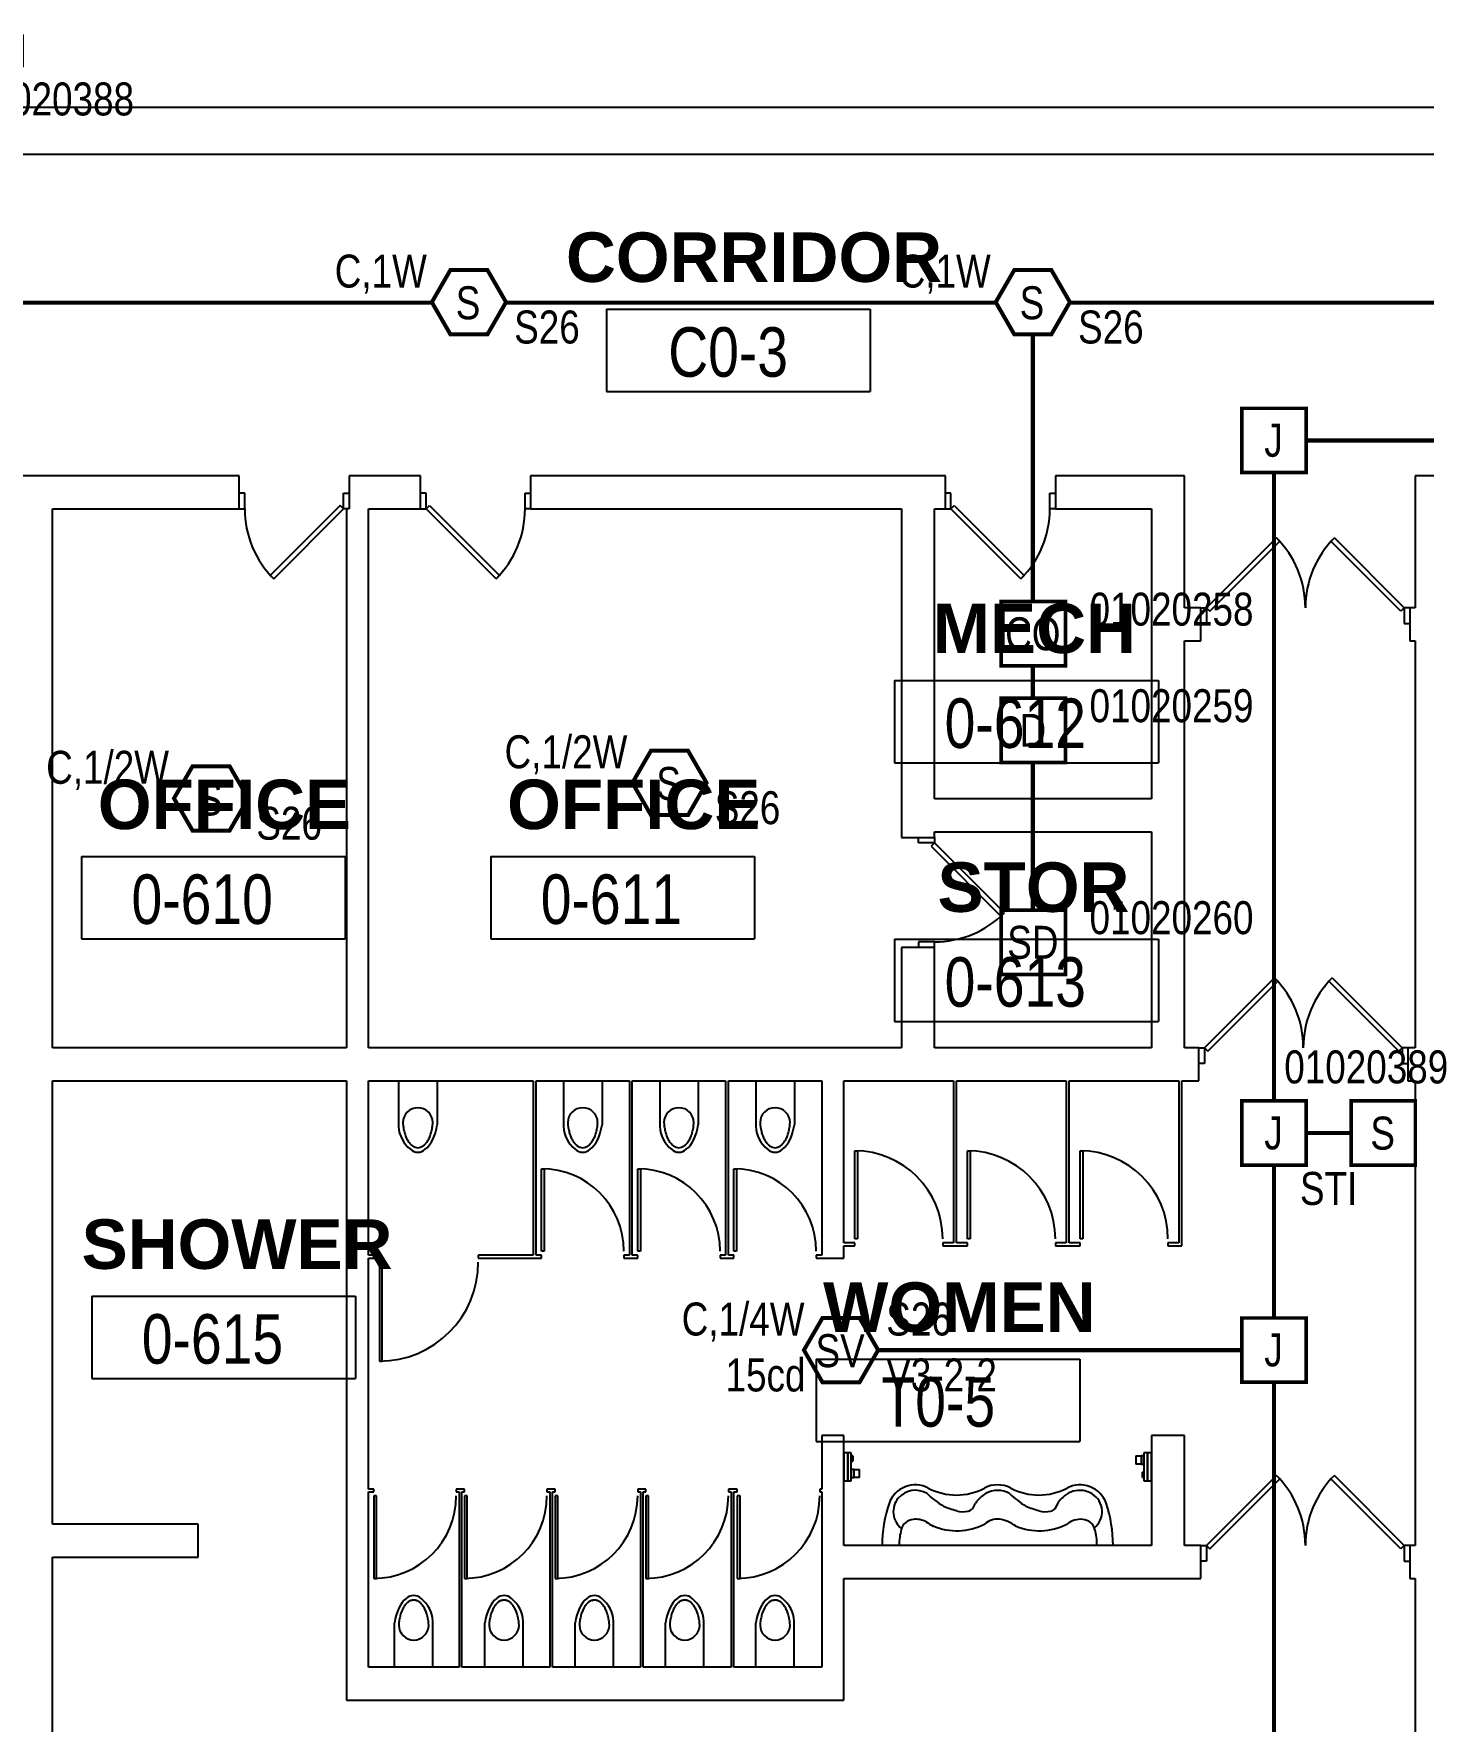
# Model space of a CAD drawing. Header units: inches. Extents: x 3516 to 15434, y -1454 to 5991.
# Drawn here: x 12737 to 13242, y 3575 to 4189 of the extents above; entities that cross this region are included whole.
import ezdxf
from ezdxf.enums import TextEntityAlignment as Align

# ---------------------------------------------------------------- set-up
doc = ezdxf.new("R2010")
doc.units = ezdxf.units.IN
doc.header["$LTSCALE"] = 0.25
doc.header["$MEASUREMENT"] = 0
for name, color, linetype in [('BACKGROUND', 8, 'Continuous'), ('CO DETECTOR', 1, 'Continuous'), ('CONDUIT', 6, 'Continuous'), ('HEAT DETECTOR', 1, 'Continuous'), ('JUNCTION BOX', 1, 'Continuous'), ('PULL STATION', 1, 'Continuous'), ('SMOKE DETECTOR', 1, 'Continuous'), ('SPEAKER', 1, 'Continuous'), ('SPEAKER STROBE', 1, 'Continuous')]:
    doc.layers.add(name, color=color, linetype=linetype)
doc.styles.add('Arial', font='arial.ttf', dxfattribs={"width": 0.8})
doc.styles.add('Arial_B_1', font='arialbd.ttf', dxfattribs={"height": 0.09375})

# ---------------------------------------------------------------- blocks, each defined once
blk = doc.blocks.new('SIGA-278')
at = {"layer": 'PULL STATION', "const_width": 1.3}
blk.add_lwpolyline([(-11.5, -11.68), (-11.5, 11.7), (11.89, 11.7), (11.89, -11.68)], close=True, dxfattribs=at)
at = {"layer": 'PULL STATION', "style": 'Arial', "width": 0.8}
blk.add_text('S', height=12, dxfattribs=at).set_placement((0, 0), align=Align.MIDDLE)
for tag, p in [('ADDRESS', (20.64, 8.96)), ('ZONE', (20.64, -8.58))]:
    blk.add_attdef(tag, text='', height=12, dxfattribs=at).set_placement(p, align=Align.MIDDLE_LEFT)
blk.add_attdef('SUBSCRIPT', text='', height=12, dxfattribs=at).set_placement((-16.56, -9.02), align=Align.MIDDLE_RIGHT)
blk = doc.blocks.new('SIGA-HRD')
at = {"layer": 'HEAT DETECTOR', "const_width": 1.3}
blk.add_lwpolyline([(-11.5, -11.68), (-11.5, 11.7), (11.89, 11.7), (11.89, -11.68)], close=True, dxfattribs=at)
at = {"layer": 'HEAT DETECTOR', "style": 'Arial', "width": 0.8}
blk.add_text('D', height=12, dxfattribs=at).set_placement((0, 0), align=Align.MIDDLE)
for tag, p in [('ADDRESS', (20.64, 8.96)), ('ZONE', (20.64, -8.58))]:
    blk.add_attdef(tag, text='', height=12, dxfattribs=at).set_placement(p, align=Align.MIDDLE_LEFT)
blk.add_attdef('SUBSCRIPT', text='', height=12, dxfattribs=at).set_placement((-16.56, -9.02), align=Align.MIDDLE_RIGHT)
blk = doc.blocks.new('SIGA-COD')
at = {"layer": 'CO DETECTOR', "const_width": 1.3}
blk.add_lwpolyline([(-11.5, -11.68), (-11.5, 11.7), (11.89, 11.7), (11.89, -11.68)], close=True, dxfattribs=at)
at = {"layer": 'CO DETECTOR', "style": 'Arial', "width": 0.8}
blk.add_text('CO', height=12, dxfattribs=at).set_placement((0, 0), align=Align.MIDDLE)
for tag, p in [('ADDRESS', (20.64, 8.96)), ('ZONE', (20.64, -8.58))]:
    blk.add_attdef(tag, text='', height=12, dxfattribs=at).set_placement(p, align=Align.MIDDLE_LEFT)
blk.add_attdef('SUBSCRIPT', text='', height=12, dxfattribs=at).set_placement((-16.56, -9.02), align=Align.MIDDLE_RIGHT)
blk = doc.blocks.new('GC-S7')
at = {"layer": 'SPEAKER', "const_width": 1.46}
blk.add_lwpolyline([(13.83, 0.21), (7.08, 11.9), (-6.42, 11.9), (-13.17, 0.21), (-6.42, -11.49), (7.08, -11.49)], close=True, dxfattribs=at)
at = {"layer": 'SPEAKER', "style": 'Arial', "width": 0.8}
blk.add_text('S', height=12, dxfattribs=at).set_placement((0, 0), align=Align.MIDDLE)
for tag, p in [('C', (-14.98, 11.52)), ('1/2W', (-14.65, -8.82))]:
    blk.add_attdef(tag, text='', height=12, dxfattribs=at).set_placement(p, align=Align.MIDDLE_RIGHT)
blk.add_attdef('Speaker_Circuit', text='', height=12, dxfattribs=at).set_placement((16.8, -8.82), align=Align.MIDDLE_LEFT)
blk = doc.blocks.new('GC-S7VM')
at = {"layer": 'SPEAKER STROBE', "const_width": 1.46}
blk.add_lwpolyline([(13.83, 0.21), (7.08, 11.9), (-6.42, 11.9), (-13.17, 0.21), (-6.42, -11.49), (7.08, -11.49)], close=True, dxfattribs=at)
at = {"layer": 'SPEAKER STROBE', "style": 'Arial', "width": 0.8}
blk.add_text('SV', height=12, dxfattribs=at).set_placement((0, 0), align=Align.MIDDLE)
for tag, p in [('C', (-12.95, 11.52)), ('CANDELA', (-12.62, -8.82)), ('1/2W', (-12.62, -29.16))]:
    blk.add_attdef(tag, text='', height=12, dxfattribs=at).set_placement(p, align=Align.MIDDLE_RIGHT)
for tag, p in [('Speaker_Circuit', (16.8, 11.52)), ('Visual_Circuit', (16.8, -8.82))]:
    blk.add_attdef(tag, text='', height=12, dxfattribs=at).set_placement(p, align=Align.MIDDLE_LEFT)
blk = doc.blocks.new('SIGA-PD')
at = {"layer": 'SMOKE DETECTOR', "const_width": 1.3}
blk.add_lwpolyline([(-11.5, -11.68), (-11.5, 11.7), (11.89, 11.7), (11.89, -11.68)], close=True, dxfattribs=at)
at = {"layer": 'SMOKE DETECTOR', "style": 'Arial', "width": 0.8}
blk.add_text('SD', height=12, dxfattribs=at).set_placement((0, 0), align=Align.MIDDLE)
for tag, p in [('ADDRESS', (20.64, 8.96)), ('ZONE', (20.64, -8.58))]:
    blk.add_attdef(tag, text='', height=12, dxfattribs=at).set_placement(p, align=Align.MIDDLE_LEFT)
blk.add_attdef('SUBSCRIPT', text='', height=12, dxfattribs=at).set_placement((-16.56, -9.02), align=Align.MIDDLE_RIGHT)
blk = doc.blocks.new('JUNCTION BOX')
at = {"const_width": 1.3}
blk.add_lwpolyline([(-11.5, -11.68), (-11.5, 11.7), (11.89, 11.7), (11.89, -11.68)], close=True, dxfattribs=at)
at = {"style": 'Arial', "width": 0.8}
blk.add_text('J', height=12, dxfattribs=at).set_placement((0, 0), align=Align.MIDDLE)
blk.add_attdef('SUBSCRIPT', text='', height=12, dxfattribs=at).set_placement((-16.56, -9.02), align=Align.MIDDLE_RIGHT)

msp = doc.modelspace()

# ---------------------------------------------------------------- linework, layer by layer
at = {"layer": 'BACKGROUND'}
for p, q in [((13829.53, 4162.13), (12673.53, 4162.13)), ((12673.53, 4145.13), (13829.53, 4145.13)), ((12945.17, 4088.78), (13041.17, 4088.78)), ((12945.17, 4088.78), (12945.17, 4058.78)), ((13041.17, 4088.78), (13041.17, 4058.78)), ((12945.17, 4058.78), (13041.17, 4058.78)), ((12811.53, 4028.13), (12319.53, 4028.13)), ((12811.53, 4016.13), (12811.53, 4028.13)), ((12877.53, 4028.13), (12851.53, 4028.13)), ((12851.53, 4028.13), (12851.53, 4016.13)), ((12877.53, 4016.13), (12877.53, 4028.13)), ((13068.53, 4028.13), (12917.53, 4028.13)), ((12917.53, 4028.13), (12917.53, 4016.13)), ((13068.53, 4016.13), (13068.53, 4028.13)), ((13155.53, 4028.13), (13108.53, 4028.13)), ((13108.53, 4028.13), (13108.53, 4016.13)), ((13155.53, 3980.13), (13155.53, 4028.13)), ((13239.53, 4028.13), (13239.53, 3980.13)), ((13251.53, 4028.13), (13239.53, 4028.13)), ((12813.53, 4021.88), (12811.53, 4021.88)), ((12813.53, 4016.13), (12813.53, 4021.88)), ((12849.53, 4021.88), (12851.53, 4021.88)), ((12849.53, 4016.13), (12849.53, 4021.88)), ((12879.53, 4021.88), (12877.53, 4021.88)), ((12879.53, 4016.13), (12879.53, 4021.88)), ((12915.53, 4021.88), (12917.53, 4021.88)), ((12915.53, 4016.13), (12915.53, 4021.88)), ((13070.53, 4021.88), (13068.53, 4021.88)), ((13070.53, 4016.13), (13070.53, 4021.88)), ((13106.53, 4021.88), (13108.53, 4021.88)), ((13106.53, 4016.13), (13106.53, 4021.88)), ((12743.53, 4016.13), (12811.53, 4016.13)), ((12743.53, 3820.13), (12743.53, 4016.13)), ((12811.53, 4016.13), (12813.53, 4016.13)), ((12848.3, 4017.37), (12822.84, 3991.91)), ((12824.08, 3990.68), (12849.53, 4016.13)), ((12849.53, 4016.13), (12848.3, 4017.37)), ((12851.53, 4016.13), (12849.53, 4016.13)), ((12850.53, 4016.13), (12850.53, 3820.13)), ((12851.53, 4016.13), (12850.53, 4016.13)), ((12858.53, 4016.13), (12877.53, 4016.13)), ((12858.53, 3820.13), (12858.53, 4016.13)), ((12877.53, 4016.13), (12879.53, 4016.13)), ((12879.53, 4016.13), (12880.77, 4017.37)), ((12904.99, 3990.68), (12879.53, 4016.13)), ((12880.77, 4017.37), (12906.23, 3991.91)), ((12917.53, 4016.13), (12915.53, 4016.13)), ((12917.53, 4016.13), (13052.53, 4016.13)), ((13052.53, 4016.13), (13052.53, 3896.63)), ((13064.53, 4016.13), (13068.53, 4016.13)), ((13064.53, 3910.63), (13064.53, 4016.13)), ((13068.53, 4016.13), (13070.53, 4016.13)), ((13070.53, 4016.13), (13071.77, 4017.37)), ((13095.99, 3990.68), (13070.53, 4016.13)), ((13071.77, 4017.37), (13097.23, 3991.91)), ((13108.53, 4016.13), (13106.53, 4016.13)), ((13108.53, 4016.13), (13143.53, 4016.13)), ((13143.53, 4016.13), (13143.53, 3910.63)), ((13188.99, 4005.59), (13163.53, 3980.13)), ((13164.77, 3978.89), (13190.23, 4004.35)), ((13190.23, 4004.35), (13188.99, 4005.59)), ((13208.84, 4004.35), (13210.08, 4005.59)), ((13234.3, 3978.89), (13208.84, 4004.35)), ((13210.08, 4005.59), (13235.53, 3980.13)), ((12822.84, 3991.91), (12824.08, 3990.68)), ((12906.23, 3991.91), (12904.99, 3990.68)), ((13097.23, 3991.91), (13095.99, 3990.68)), ((13161.53, 3980.13), (13155.53, 3980.13)), ((13161.53, 3968.13), (13161.53, 3980.13)), ((13161.53, 3980.13), (13163.53, 3980.13)), ((13163.53, 3980.13), (13163.53, 3974.38)), ((13163.53, 3980.13), (13164.77, 3978.89)), ((13235.53, 3980.13), (13234.3, 3978.89)), ((13235.53, 3980.13), (13235.53, 3974.38)), ((13237.53, 3980.13), (13235.53, 3980.13)), ((13239.53, 3980.13), (13237.53, 3980.13)), ((13237.53, 3980.13), (13237.53, 3968.13)), ((13163.53, 3974.38), (13161.53, 3974.38)), ((13235.53, 3974.38), (13237.53, 3974.38)), ((13155.53, 3820.13), (13155.53, 3968.13)), ((13155.53, 3968.13), (13161.53, 3968.13)), ((13237.53, 3968.13), (13239.53, 3968.13)), ((13239.53, 3968.13), (13239.53, 3820.13)), ((13050.05, 3953.76), (13146.05, 3953.76)), ((13050.05, 3953.76), (13050.05, 3923.76)), ((13146.05, 3953.76), (13146.05, 3923.76)), ((13050.05, 3923.76), (13146.05, 3923.76)), ((13143.53, 3910.63), (13064.53, 3910.63)), ((13064.53, 3896.63), (13064.53, 3898.63)), ((13064.53, 3898.63), (13143.53, 3898.63)), ((13143.53, 3898.63), (13143.53, 3820.13)), ((13052.53, 3896.63), (13064.53, 3896.63)), ((13058.78, 3894.63), (13058.78, 3896.63)), ((13064.53, 3894.63), (13058.78, 3894.63)), ((13064.53, 3894.63), (13063.3, 3893.39)), ((13063.3, 3893.39), (13088.75, 3867.94)), ((13064.53, 3896.63), (13064.53, 3894.63)), ((13089.99, 3869.18), (13064.53, 3894.63)), ((12754.13, 3889.75), (12850.13, 3889.75)), ((12754.13, 3889.75), (12754.13, 3859.75)), ((12850.13, 3889.75), (12850.13, 3859.75)), ((12903.07, 3889.75), (12999.07, 3889.75)), ((12903.07, 3889.75), (12903.07, 3859.75)), ((12999.07, 3889.75), (12999.07, 3859.75)), ((13088.75, 3867.94), (13089.99, 3869.18)), ((12754.13, 3859.75), (12850.13, 3859.75)), ((12903.07, 3859.75), (12999.07, 3859.75)), ((13050.05, 3859.64), (13146.05, 3859.64)), ((13050.05, 3859.64), (13050.05, 3829.64)), ((13052.53, 3856.63), (13052.53, 3820.13)), ((13064.53, 3856.63), (13052.53, 3856.63)), ((13058.78, 3858.63), (13058.78, 3856.63)), ((13064.53, 3858.63), (13058.78, 3858.63)), ((13064.53, 3856.63), (13064.53, 3858.63)), ((13064.53, 3820.13), (13064.53, 3856.63)), ((13146.05, 3859.64), (13146.05, 3829.64)), ((13188.24, 3845.59), (13162.78, 3820.13)), ((13164.02, 3818.89), (13189.48, 3844.35)), ((13189.48, 3844.35), (13188.24, 3845.59)), ((13208.09, 3844.35), (13209.33, 3845.59)), ((13233.55, 3818.89), (13208.09, 3844.35)), ((13209.33, 3845.59), (13234.78, 3820.13)), ((13050.05, 3829.64), (13146.05, 3829.64)), ((12850.53, 3820.13), (12743.53, 3820.13)), ((13052.53, 3820.13), (12858.53, 3820.13)), ((13143.53, 3820.13), (13064.53, 3820.13)), ((13160.78, 3820.13), (13155.53, 3820.13)), ((13160.78, 3808.13), (13160.78, 3820.13)), ((13160.78, 3820.13), (13162.78, 3820.13)), ((13162.78, 3820.13), (13162.78, 3814.38)), ((13162.78, 3820.13), (13164.02, 3818.89)), ((13234.78, 3820.13), (13233.55, 3818.89)), ((13234.78, 3820.13), (13234.78, 3814.38)), ((13236.78, 3820.13), (13234.78, 3820.13)), ((13239.53, 3820.13), (13236.78, 3820.13)), ((13236.78, 3820.13), (13236.78, 3808.13)), ((13162.78, 3814.38), (13160.78, 3814.38)), ((13234.78, 3814.38), (13236.78, 3814.38)), ((12743.53, 3646.81), (12743.53, 3808.13)), ((12743.53, 3808.13), (12850.53, 3808.13)), ((12850.53, 3808.13), (12850.53, 3582.88)), ((12858.53, 3744.63), (12858.53, 3808.13)), ((12858.53, 3808.13), (12918.53, 3808.13)), ((12869.53, 3808.13), (12869.53, 3791.45)), ((12883.53, 3808.13), (12883.53, 3792.11)), ((12918.53, 3808.13), (12918.53, 3744.63)), ((12919.53, 3808.13), (12953.53, 3808.13)), ((12919.53, 3744.63), (12919.53, 3808.13)), ((12929.55, 3808.13), (12929.55, 3791.45)), ((12943.55, 3808.13), (12943.55, 3792.11)), ((12953.53, 3808.13), (12953.53, 3744.63)), ((12954.53, 3808.13), (12988.53, 3808.13)), ((12954.53, 3744.63), (12954.53, 3808.13)), ((12964.55, 3808.13), (12964.55, 3791.45)), ((12978.55, 3808.13), (12978.55, 3792.11)), ((12988.53, 3808.13), (12988.53, 3744.63)), ((12989.53, 3808.13), (13023.53, 3808.13)), ((12989.53, 3744.63), (12989.53, 3808.13)), ((12999.55, 3808.13), (12999.55, 3791.45)), ((13013.55, 3808.13), (13013.55, 3792.11)), ((13023.53, 3808.13), (13023.53, 3744.63)), ((13031.53, 3808.13), (13071.53, 3808.13)), ((13031.53, 3749.13), (13031.53, 3808.13)), ((13071.53, 3808.13), (13071.53, 3749.13)), ((13072.53, 3808.13), (13112.53, 3808.13)), ((13072.53, 3749.13), (13072.53, 3808.13)), ((13112.53, 3808.13), (13112.53, 3749.13)), ((13113.53, 3808.13), (13153.53, 3808.13)), ((13113.53, 3749.13), (13113.53, 3808.13)), ((13153.53, 3808.13), (13153.53, 3749.13)), ((13154.53, 3808.13), (13160.78, 3808.13)), ((13154.53, 3748.13), (13154.53, 3808.13)), ((13236.78, 3808.13), (13239.53, 3808.13)), ((13239.53, 3808.13), (13239.53, 3639.13)), ((13035.53, 3782.63), (13036.53, 3782.63)), ((13035.53, 3750.63), (13035.53, 3782.63)), ((13036.53, 3782.63), (13036.53, 3750.63)), ((13076.53, 3782.63), (13077.53, 3782.63)), ((13076.53, 3750.63), (13076.53, 3782.63)), ((13077.53, 3782.63), (13077.53, 3750.63)), ((13117.53, 3782.63), (13118.53, 3782.63)), ((13117.53, 3750.63), (13117.53, 3782.63)), ((13118.53, 3782.63), (13118.53, 3750.63)), ((12921.53, 3776.13), (12922.53, 3776.13)), ((12921.53, 3746.13), (12921.53, 3776.13)), ((12922.53, 3776.13), (12922.53, 3746.13)), ((12956.53, 3776.13), (12957.53, 3776.13)), ((12956.53, 3746.13), (12956.53, 3776.13)), ((12957.53, 3776.13), (12957.53, 3746.13)), ((12991.53, 3776.13), (12992.53, 3776.13)), ((12991.53, 3746.13), (12991.53, 3776.13)), ((12992.53, 3776.13), (12992.53, 3746.13)), ((13036.53, 3750.63), (13035.53, 3750.63)), ((13077.53, 3750.63), (13076.53, 3750.63)), ((13118.53, 3750.63), (13117.53, 3750.63)), ((12862.53, 3744.63), (12858.53, 3744.63)), ((12862.53, 3743.63), (12862.53, 3744.63)), ((12918.53, 3744.63), (12898.53, 3744.63)), ((12898.53, 3744.63), (12898.53, 3743.63)), ((12921.53, 3744.63), (12919.53, 3744.63)), ((12922.53, 3746.13), (12921.53, 3746.13)), ((12921.53, 3743.63), (12921.53, 3744.63)), ((12953.53, 3744.63), (12951.53, 3744.63)), ((12951.53, 3744.63), (12951.53, 3743.63)), ((12956.53, 3744.63), (12954.53, 3744.63)), ((12957.53, 3746.13), (12956.53, 3746.13)), ((12956.53, 3743.63), (12956.53, 3744.63)), ((12988.53, 3744.63), (12986.53, 3744.63)), ((12986.53, 3744.63), (12986.53, 3743.63)), ((12991.53, 3744.63), (12989.53, 3744.63)), ((12992.53, 3746.13), (12991.53, 3746.13)), ((12991.53, 3743.63), (12991.53, 3744.63)), ((13023.53, 3744.63), (13021.53, 3744.63)), ((13021.53, 3744.63), (13021.53, 3743.63)), ((13035.53, 3749.13), (13031.53, 3749.13)), ((13031.53, 3743.63), (13031.53, 3748.13)), ((13031.53, 3748.13), (13035.53, 3748.13)), ((13035.53, 3748.13), (13035.53, 3749.13)), ((13071.53, 3749.13), (13067.53, 3749.13)), ((13067.53, 3749.13), (13067.53, 3748.13)), ((13067.53, 3748.13), (13076.53, 3748.13)), ((13076.53, 3749.13), (13072.53, 3749.13)), ((13076.53, 3748.13), (13076.53, 3749.13)), ((13112.53, 3749.13), (13108.53, 3749.13)), ((13108.53, 3749.13), (13108.53, 3748.13)), ((13108.53, 3748.13), (13117.53, 3748.13)), ((13117.53, 3749.13), (13113.53, 3749.13)), ((13117.53, 3748.13), (13117.53, 3749.13)), ((13153.53, 3749.13), (13149.53, 3749.13)), ((13149.53, 3749.13), (13149.53, 3748.13)), ((13149.53, 3748.13), (13154.53, 3748.13)), ((12858.53, 3659.63), (12858.53, 3743.63)), ((12858.53, 3743.63), (12862.53, 3743.63)), ((12863.53, 3742.13), (12862.53, 3742.13)), ((12862.53, 3742.13), (12862.53, 3706.13)), ((12863.53, 3706.13), (12863.53, 3742.13)), ((12898.53, 3743.63), (12921.53, 3743.63)), ((12951.53, 3743.63), (12956.53, 3743.63)), ((12986.53, 3743.63), (12991.53, 3743.63)), ((13021.53, 3743.63), (13023.53, 3743.63)), ((13023.53, 3743.63), (13031.53, 3743.63)), ((12757.88, 3729.8), (12853.88, 3729.8)), ((12757.88, 3729.8), (12757.88, 3699.8)), ((12853.88, 3729.8), (12853.88, 3699.8)), ((12862.53, 3706.13), (12863.53, 3706.13)), ((13021.45, 3706.89), (13117.45, 3706.89)), ((13021.45, 3706.89), (13021.45, 3676.89)), ((13117.45, 3706.89), (13117.45, 3676.89)), ((12757.88, 3699.8), (12853.88, 3699.8)), ((13021.45, 3676.89), (13117.45, 3676.89)), ((13023.53, 3679.13), (13023.53, 3659.63)), ((13031.53, 3679.13), (13023.53, 3679.13)), ((13031.53, 3639.13), (13031.53, 3679.13)), ((13155.53, 3679.13), (13143.53, 3679.13)), ((13143.53, 3679.13), (13143.53, 3639.13)), ((13155.53, 3639.13), (13155.53, 3679.13)), ((13033.03, 3672.82), (13031.53, 3672.82)), ((13031.53, 3672.82), (13031.53, 3662.63)), ((13034.28, 3672.82), (13033.03, 3672.82)), ((13033.03, 3672.82), (13033.03, 3662.63)), ((13033.03, 3662.63), (13033.03, 3672.82)), ((13034.28, 3662.63), (13034.28, 3672.82)), ((13034.78, 3671.7), (13034.28, 3671.7)), ((13034.78, 3671.66), (13034.78, 3670.7)), ((13034.78, 3670.7), (13034.78, 3669.73)), ((13137.77, 3671.7), (13137.77, 3668.7)), ((13137.78, 3671.7), (13139.76, 3671.7)), ((13140.78, 3671.7), (13139.76, 3671.7)), ((13139.76, 3671.7), (13139.76, 3668.7)), ((13142.03, 3672.82), (13140.78, 3672.82)), ((13140.78, 3672.82), (13140.78, 3662.63)), ((13140.78, 3668.7), (13140.78, 3671.7)), ((13142.03, 3662.63), (13142.03, 3672.82)), ((13143.53, 3672.82), (13142.03, 3672.82)), ((13142.03, 3672.82), (13142.03, 3662.63)), ((13143.53, 3662.63), (13143.53, 3672.82)), ((13034.28, 3669.7), (13034.78, 3669.7)), ((13035.31, 3666.76), (13034.28, 3666.76)), ((13034.28, 3666.76), (13034.28, 3663.76)), ((13035.31, 3663.76), (13035.31, 3666.76)), ((13035.31, 3666.76), (13037.28, 3666.76)), ((13037.3, 3663.76), (13037.3, 3666.76)), ((13139.76, 3668.7), (13137.78, 3668.7)), ((13139.76, 3668.7), (13140.78, 3668.7)), ((13140.78, 3665.76), (13140.28, 3665.76)), ((13140.28, 3664.76), (13140.28, 3665.72)), ((13140.28, 3663.79), (13140.28, 3664.76)), ((13188.99, 3664.59), (13163.53, 3639.13)), ((13190.23, 3663.35), (13188.99, 3664.59)), ((13208.84, 3663.35), (13210.08, 3664.59)), ((13210.08, 3664.59), (13235.53, 3639.13)), ((12860.53, 3659.63), (12858.53, 3659.63)), ((12858.53, 3594.88), (12858.53, 3658.63)), ((12858.53, 3658.63), (12860.53, 3658.63)), ((12860.53, 3658.63), (12860.53, 3659.63)), ((12893.53, 3659.63), (12890.53, 3659.63)), ((12890.53, 3659.63), (12890.53, 3658.63)), ((12890.53, 3658.63), (12891.53, 3658.63)), ((12891.53, 3658.63), (12891.53, 3594.88)), ((12892.53, 3658.63), (12893.53, 3658.63)), ((12892.53, 3594.88), (12892.53, 3658.63)), ((12893.53, 3658.63), (12893.53, 3659.63)), ((12926.53, 3659.63), (12923.53, 3659.63)), ((12923.53, 3659.63), (12923.53, 3658.63)), ((12923.53, 3658.63), (12924.53, 3658.63)), ((12924.53, 3658.63), (12924.53, 3594.88)), ((12925.53, 3658.63), (12926.53, 3658.63)), ((12925.53, 3594.88), (12925.53, 3658.63)), ((12926.53, 3658.63), (12926.53, 3659.63)), ((12959.53, 3659.63), (12956.53, 3659.63)), ((12956.53, 3659.63), (12956.53, 3658.63)), ((12956.53, 3658.63), (12957.53, 3658.63)), ((12957.53, 3658.63), (12957.53, 3594.88)), ((12958.53, 3658.63), (12959.53, 3658.63)), ((12958.53, 3594.88), (12958.53, 3658.63)), ((12959.53, 3658.63), (12959.53, 3659.63)), ((12992.78, 3659.63), (12989.53, 3659.63)), ((12989.53, 3659.63), (12989.53, 3658.63)), ((12989.53, 3658.63), (12990.53, 3658.63)), ((12990.53, 3658.63), (12990.53, 3594.88)), ((12991.53, 3658.63), (12992.78, 3658.63)), ((12991.53, 3594.88), (12991.53, 3658.63)), ((12992.78, 3658.63), (12992.78, 3659.63)), ((13023.53, 3659.63), (13022.78, 3659.63)), ((13022.78, 3659.63), (13022.78, 3658.63)), ((13022.78, 3658.63), (13023.53, 3658.63)), ((13023.53, 3658.63), (13023.53, 3594.88)), ((13031.53, 3662.63), (13033.03, 3662.63)), ((13033.03, 3662.63), (13034.28, 3662.63)), ((13034.28, 3663.76), (13035.31, 3663.76)), ((13037.28, 3663.76), (13035.31, 3663.76)), ((13140.28, 3663.76), (13140.78, 3663.76)), ((13140.78, 3662.63), (13142.03, 3662.63)), ((13142.03, 3662.63), (13143.53, 3662.63)), ((13164.77, 3637.89), (13190.23, 3663.35)), ((13234.3, 3637.89), (13208.84, 3663.35)), ((12861.53, 3657.13), (12860.53, 3657.13)), ((12860.53, 3657.13), (12860.53, 3627.13)), ((12861.53, 3627.13), (12861.53, 3657.13)), ((12894.53, 3657.13), (12893.53, 3657.13)), ((12893.53, 3657.13), (12893.53, 3627.13)), ((12894.53, 3627.13), (12894.53, 3657.13)), ((12927.53, 3657.13), (12926.53, 3657.13)), ((12926.53, 3657.13), (12926.53, 3627.13)), ((12927.53, 3627.13), (12927.53, 3657.13)), ((12960.53, 3657.13), (12959.53, 3657.13)), ((12959.53, 3657.13), (12959.53, 3627.13)), ((12960.53, 3627.13), (12960.53, 3657.13)), ((12993.78, 3657.13), (12992.78, 3657.13)), ((12992.78, 3657.13), (12992.78, 3627.13)), ((12993.78, 3627.13), (12993.78, 3657.13)), ((12796.53, 3646.81), (12743.53, 3646.81)), ((12796.53, 3634.81), (12796.53, 3646.81)), ((12743.53, 3232.13), (12743.53, 3634.81)), ((12743.53, 3634.81), (12796.53, 3634.81)), ((13143.53, 3639.13), (13031.53, 3639.13)), ((13161.53, 3639.13), (13155.53, 3639.13)), ((13161.53, 3627.13), (13161.53, 3639.13)), ((13161.53, 3639.13), (13163.53, 3639.13)), ((13163.53, 3639.13), (13163.53, 3633.38)), ((13163.53, 3639.13), (13164.77, 3637.89)), ((13235.53, 3639.13), (13234.3, 3637.89)), ((13235.53, 3639.13), (13235.53, 3633.38)), ((13237.53, 3639.13), (13235.53, 3639.13)), ((13239.53, 3639.13), (13237.53, 3639.13)), ((13237.53, 3639.13), (13237.53, 3627.13)), ((13163.53, 3633.38), (13161.53, 3633.38)), ((13235.53, 3633.38), (13237.53, 3633.38)), ((12860.53, 3627.13), (12861.53, 3627.13)), ((12893.53, 3627.13), (12894.53, 3627.13)), ((12926.53, 3627.13), (12927.53, 3627.13)), ((12959.53, 3627.13), (12960.53, 3627.13)), ((12992.78, 3627.13), (12993.78, 3627.13)), ((13031.53, 3582.88), (13031.53, 3627.13)), ((13031.53, 3627.13), (13161.53, 3627.13)), ((13237.53, 3627.13), (13239.53, 3627.13)), ((13239.53, 3627.13), (13239.53, 3137.63)), ((12868.02, 3594.88), (12868.02, 3610.9)), ((12882.02, 3594.88), (12882.02, 3611.56)), ((12900.89, 3594.88), (12900.89, 3610.9)), ((12914.89, 3594.88), (12914.89, 3611.56)), ((12933.77, 3594.88), (12933.77, 3610.9)), ((12947.77, 3594.88), (12947.77, 3611.56)), ((12966.64, 3594.88), (12966.64, 3610.9)), ((12980.64, 3594.88), (12980.64, 3611.56)), ((12999.52, 3594.88), (12999.52, 3610.9)), ((13013.52, 3594.88), (13013.52, 3611.56)), ((12891.53, 3594.88), (12858.53, 3594.88)), ((12924.53, 3594.88), (12892.53, 3594.88)), ((12957.53, 3594.88), (12925.53, 3594.88)), ((12990.53, 3594.88), (12958.53, 3594.88)), ((13023.53, 3594.88), (12991.53, 3594.88)), ((12850.53, 3582.88), (13031.53, 3582.88))]:
    msp.add_line(p, q, dxfattribs=at)
for centre, radius, start, end in [((12849.53, 4016.13), 36, 180, 225), ((12879.53, 4016.13), 36, 315, 0), ((13070.53, 4016.13), 36, 315, 0), ((13163.53, 3980.13), 36, 0, 45), ((13235.53, 3980.13), 36, 135, 180), ((13064.53, 3894.63), 36, 270, 315), ((13162.78, 3820.13), 36, 0, 45), ((13234.78, 3820.13), 36, 135, 180), ((12876.52, 3792.88), 5.44, 90, 180), ((12876.52, 3792.88), 5.44, 0, 90), ((12936.53, 3792.88), 5.44, 90, 180), ((12936.53, 3792.88), 5.44, 0, 90), ((12971.53, 3792.88), 5.44, 90, 180), ((12971.53, 3792.88), 5.44, 0, 90), ((13006.53, 3792.88), 5.44, 90, 180), ((13006.53, 3792.88), 5.44, 0, 90), ((12880.69, 3792.01), 11.17, 182.84746, 232.02662), ((12940.71, 3792.01), 11.17, 182.84746, 232.02662), ((12975.71, 3792.01), 11.17, 182.84746, 232.02662), ((13010.71, 3792.01), 11.17, 182.84746, 232.02662), ((12876.52, 3786.08), 3.95, 226.82544, 313.17456), ((12876.52, 3786), 2.22, 243.62402, 296.37598), ((12936.53, 3786.08), 3.95, 226.82544, 313.17456), ((12936.53, 3786), 2.22, 243.62402, 296.37598), ((12971.53, 3786.08), 3.95, 226.82544, 313.17456), ((12971.53, 3786), 2.22, 243.62402, 296.37598), ((13006.53, 3786.08), 3.95, 226.82544, 313.17456), ((13006.53, 3786), 2.22, 243.62402, 296.37598), ((13035.53, 3750.63), 32, 0, 90), ((13076.53, 3750.63), 32, 0, 90), ((13117.53, 3750.63), 32, 0, 90), ((12921.53, 3746.13), 30, 0, 90), ((12956.53, 3746.13), 30, 0, 90), ((12991.53, 3746.13), 30, 0, 90), ((12862.53, 3742.13), 36, 270, 0), ((13163.53, 3639.13), 36, 0, 45), ((13235.53, 3639.13), 36, 135, 180), ((13057.57, 3651), 10.13, 62.23578, 160.29138), ((13057.58, 3651), 8.15, 58.37518, 139.62482), ((13072.53, 3679.43), 22, 242.23578, 297.76976), ((13087.53, 3650.94), 10.2, 62.23487, 117.76976), ((13087.52, 3650.45), 8.66, 59.90814, 120.09186), ((13102.53, 3679.43), 22, 242.23487, 297.76586), ((13117.36, 3650.44), 8.69, 88.79254, 133.92311), ((13117.5, 3651), 10.13, 19.72117, 117.76586), ((13117.36, 3650.44), 8.69, 58.07689, 88.79254), ((12860.53, 3657.13), 30, 270, 0), ((12893.53, 3657.13), 30, 270, 0), ((12926.53, 3657.13), 30, 270, 0), ((12959.53, 3657.13), 30, 270, 0), ((12992.78, 3657.13), 30, 270, 0), ((13093.53, 3639.13), 48, 161.43876, 180), ((13057.18, 3651.34), 7.62, 139.62482, 232.83342), ((13087.36, 3685.18), 37.31, 226.87983, 238.45878), ((13088.18, 3704.78), 55.28, 248.41757, 253.58243), ((13075.96, 3654.66), 3.24, 284.22528, 317.81307), ((13071.05, 3658.07), 9.2, 322.63784, 337.23203), ((13088.65, 3648.49), 10.92, 120.09186, 146.56896), ((13117.36, 3685.18), 37.31, 226.87983, 238.45878), ((13118.18, 3704.78), 55.28, 248.41757, 253.58243), ((13106.14, 3654.33), 2.89, 286.17039, 322.11714), ((13101.05, 3658.07), 9.2, 323.19606, 339.63901), ((13123.36, 3644.2), 17.35, 133.92311, 142.07689), ((13117.94, 3651.38), 7.59, 309.07951, 58.07689), ((13081.53, 3639.14), 48, 359.99296, 18.55856), ((13057.29, 3643.61), 5, 95.40649, 164.71572), ((13057.64, 3639.97), 8.66, 62.96348, 95.40649), ((13079.55, 3674.16), 32, 235.83336, 241.00223), ((13072.69, 3666.67), 22.25, 247.10229, 296.92498), ((13075.15, 3660.55), 9.18, 253.58243, 280.12434), ((13087.37, 3642.06), 6.63, 82.91331, 134.02366), ((13086.76, 3637.12), 11.61, 51.24886, 82.91331), ((13102.69, 3666.67), 22.25, 247.08109, 296.92923), ((13105.15, 3660.55), 9.18, 253.58243, 281.27207), ((13117.81, 3640.65), 7.98, 84.59355, 129.20957), ((13118.09, 3643.61), 5, 15.28428, 84.59355), ((13073.69, 3639.13), 22, 164.71572, 180), ((13101.69, 3639.13), 22, 0, 15.28428), ((12875.03, 3616.93), 3.95, 46.82544, 133.17456), ((12875.03, 3617.01), 2.22, 63.62402, 116.37598), ((12870.86, 3611), 11.17, 2.84746, 52.02662), ((12907.91, 3616.93), 3.95, 46.82544, 133.17456), ((12907.91, 3617.01), 2.22, 63.62402, 116.37598), ((12903.73, 3611), 11.17, 2.84746, 52.02662), ((12940.78, 3616.93), 3.95, 46.82544, 133.17456), ((12940.78, 3617.01), 2.22, 63.62402, 116.37598), ((12936.61, 3611), 11.17, 2.84746, 52.02662), ((12973.66, 3616.93), 3.95, 46.82544, 133.17456), ((12973.66, 3617.01), 2.22, 63.62402, 116.37598), ((12969.48, 3611), 11.17, 2.84746, 52.02662), ((13006.53, 3616.93), 3.95, 46.82544, 133.17456), ((13006.53, 3617.01), 2.22, 63.62402, 116.37598), ((13002.36, 3611), 11.17, 2.84746, 52.02662), ((12875.03, 3610.13), 5.44, 180, 270), ((12875.03, 3610.13), 5.44, 270, 0), ((12907.91, 3610.13), 5.44, 180, 270), ((12907.91, 3610.13), 5.44, 270, 0), ((12940.78, 3610.13), 5.44, 180, 270), ((12940.78, 3610.13), 5.44, 270, 0), ((12973.66, 3610.13), 5.44, 180, 270), ((12973.66, 3610.13), 5.44, 270, 0), ((13006.53, 3610.13), 5.44, 180, 270), ((13006.53, 3610.13), 5.44, 270, 0)]:
    msp.add_arc(centre, radius, start, end, dxfattribs=at)
for centre, major_axis in [((12876.53, 3795.46), (0, 13.2)), ((12936.55, 3795.46), (0, 13.2)), ((12971.55, 3795.46), (0, 13.2)), ((13006.55, 3795.46), (0, 13.2)), ((12875.02, 3607.56), (0, -13.2)), ((12907.89, 3607.56), (0, -13.2)), ((12940.77, 3607.56), (0, -13.2)), ((12973.64, 3607.56), (0, -13.2)), ((13006.52, 3607.56), (0, -13.2))]:
    msp.add_ellipse(centre, major_axis=major_axis, ratio=0.54827, start_param=3.521761, end_param=4.455874, dxfattribs=at)
for points in [[(12871.07, 3792.88), (12871.11, 3792.27), (12871.24, 3791.05), (12871.61, 3789.31), (12872.14, 3787.73), (12872.83, 3786.36), (12873.63, 3785.24), (12874.54, 3784.41), (12875.51, 3783.9), (12876.18, 3783.78), (12876.52, 3783.78)], [(12876.52, 3783.78), (12876.85, 3783.78), (12877.52, 3783.9), (12878.5, 3784.41), (12879.4, 3785.24), (12880.21, 3786.36), (12880.89, 3787.73), (12881.43, 3789.31), (12881.8, 3791.05), (12881.93, 3792.27), (12881.96, 3792.88)], [(12931.09, 3792.88), (12931.12, 3792.27), (12931.25, 3791.05), (12931.62, 3789.31), (12932.16, 3787.73), (12932.84, 3786.36), (12933.65, 3785.24), (12934.55, 3784.41), (12935.53, 3783.9), (12936.2, 3783.78), (12936.53, 3783.78)], [(12936.53, 3783.78), (12936.87, 3783.78), (12937.54, 3783.9), (12938.51, 3784.41), (12939.42, 3785.24), (12940.23, 3786.36), (12940.91, 3787.73), (12941.45, 3789.31), (12941.82, 3791.05), (12941.94, 3792.27), (12941.98, 3792.88)], [(12966.09, 3792.88), (12966.12, 3792.27), (12966.25, 3791.05), (12966.62, 3789.31), (12967.16, 3787.73), (12967.84, 3786.36), (12968.65, 3785.24), (12969.55, 3784.41), (12970.53, 3783.9), (12971.2, 3783.78), (12971.53, 3783.78)], [(12971.53, 3783.78), (12971.87, 3783.78), (12972.54, 3783.9), (12973.51, 3784.41), (12974.42, 3785.24), (12975.23, 3786.36), (12975.91, 3787.73), (12976.45, 3789.31), (12976.82, 3791.05), (12976.94, 3792.27), (12976.98, 3792.88)], [(13001.09, 3792.88), (13001.12, 3792.27), (13001.25, 3791.05), (13001.62, 3789.31), (13002.16, 3787.73), (13002.84, 3786.36), (13003.65, 3785.24), (13004.55, 3784.41), (13005.53, 3783.9), (13006.2, 3783.78), (13006.53, 3783.78)], [(13006.53, 3783.78), (13006.87, 3783.78), (13007.54, 3783.9), (13008.51, 3784.41), (13009.42, 3785.24), (13010.23, 3786.36), (13010.91, 3787.73), (13011.45, 3789.31), (13011.82, 3791.05), (13011.94, 3792.27), (13011.98, 3792.88)], [(12875.03, 3619.23), (12874.7, 3619.23), (12874.03, 3619.11), (12873.05, 3618.61), (12872.15, 3617.78), (12871.34, 3616.66), (12870.66, 3615.28), (12870.12, 3613.7), (12869.75, 3611.97), (12869.62, 3610.75), (12869.59, 3610.13)], [(12880.48, 3610.13), (12880.44, 3610.75), (12880.32, 3611.97), (12879.95, 3613.7), (12879.41, 3615.28), (12878.73, 3616.66), (12877.92, 3617.78), (12877.01, 3618.61), (12876.04, 3619.11), (12875.37, 3619.23), (12875.03, 3619.23)], [(12907.91, 3619.23), (12907.57, 3619.23), (12906.9, 3619.11), (12905.93, 3618.61), (12905.02, 3617.78), (12904.21, 3616.66), (12903.53, 3615.28), (12903, 3613.7), (12902.63, 3611.97), (12902.5, 3610.75), (12902.46, 3610.13)], [(12913.35, 3610.13), (12913.32, 3610.75), (12913.19, 3611.97), (12912.82, 3613.7), (12912.28, 3615.28), (12911.6, 3616.66), (12910.79, 3617.78), (12909.89, 3618.61), (12908.91, 3619.11), (12908.24, 3619.23), (12907.91, 3619.23)], [(12940.78, 3619.23), (12940.45, 3619.23), (12939.78, 3619.11), (12938.8, 3618.61), (12937.9, 3617.78), (12937.09, 3616.66), (12936.41, 3615.28), (12935.87, 3613.7), (12935.5, 3611.97), (12935.37, 3610.75), (12935.34, 3610.13)], [(12946.23, 3610.13), (12946.19, 3610.75), (12946.07, 3611.97), (12945.7, 3613.7), (12945.16, 3615.28), (12944.48, 3616.66), (12943.67, 3617.78), (12942.76, 3618.61), (12941.79, 3619.11), (12941.12, 3619.23), (12940.78, 3619.23)], [(12973.66, 3619.23), (12973.32, 3619.23), (12972.65, 3619.11), (12971.68, 3618.61), (12970.77, 3617.78), (12969.96, 3616.66), (12969.28, 3615.28), (12968.75, 3613.7), (12968.38, 3611.97), (12968.25, 3610.75), (12968.21, 3610.13)], [(12979.1, 3610.13), (12979.07, 3610.75), (12978.94, 3611.97), (12978.57, 3613.7), (12978.03, 3615.28), (12977.35, 3616.66), (12976.54, 3617.78), (12975.64, 3618.61), (12974.66, 3619.11), (12973.99, 3619.23), (12973.66, 3619.23)], [(13006.53, 3619.23), (13006.2, 3619.23), (13005.53, 3619.11), (13004.55, 3618.61), (13003.65, 3617.78), (13002.84, 3616.66), (13002.16, 3615.28), (13001.62, 3613.7), (13001.25, 3611.97), (13001.12, 3610.75), (13001.09, 3610.13)], [(13011.98, 3610.13), (13011.94, 3610.75), (13011.82, 3611.97), (13011.45, 3613.7), (13010.91, 3615.28), (13010.23, 3616.66), (13009.42, 3617.78), (13008.51, 3618.61), (13007.54, 3619.11), (13006.87, 3619.23), (13006.53, 3619.23)]]:
    msp.add_open_spline(points, degree=3, dxfattribs=at)
at = {"layer": 'CONDUIT', "lineweight": 0, "const_width": 1.5}
for points in [[(12704.83, 4091.1), (12881.74, 4091.1)], [(12908.5, 4091.1), (13086.96, 4091.1)], [(13113.72, 4091.1), (13324.03, 4091.1)], [(13100.34, 4079.61), (13100.34, 3982.4)], [(13296.01, 4041.02), (13199.82, 4041.02)], [(13188.13, 4029.33), (13188.13, 3800.78)], [(13100.34, 3959.01), (13100.34, 3947.28)], [(13100.34, 3923.9), (13100.34, 3870.18)], [(13216.15, 3789.09), (13199.82, 3789.09)], [(13188.13, 3777.4), (13188.13, 3721.83)], [(13044.03, 3710.14), (13176.44, 3710.14)], [(13188.13, 3698.45), (13188.13, 3522.28)]]:
    msp.add_lwpolyline(points, dxfattribs=at)

# ---------------------------------------------------------------- block references
at = {"layer": 'CO DETECTOR'}
msp.add_blockref('SIGA-COD', (13100.34, 3970.7), dxfattribs=at).add_auto_attribs({'ADDRESS': '01020258'})
at = {"layer": 'HEAT DETECTOR'}
msp.add_blockref('SIGA-HRD', (13100.34, 3935.58), dxfattribs=at).add_auto_attribs({'ADDRESS': '01020259'})
at = {"layer": 'JUNCTION BOX'}
for p in [(13187.93, 4041.01), (13187.93, 3789.08), (13187.93, 3710.14)]:
    msp.add_blockref('JUNCTION BOX', p, dxfattribs=at)
at = {"layer": 'PULL STATION'}
msp.add_blockref('SIGA-278', (12692.94, 4173.81), dxfattribs=at).add_auto_attribs({'ADDRESS': 'STI', 'ZONE': '01020388'})
ref = msp.add_blockref('SIGA-278', (13227.65, 3789.08), dxfattribs=at)
ref.add_attrib('ADDRESS', 'STI', dxfattribs={"height": 12, "style": 'Arial', "width": 0.8}).set_placement((13197.56, 3768.95), align=Align.MIDDLE_LEFT)
ref.add_attrib('SUBSCRIPT', '01020389', dxfattribs={"height": 12, "style": 'Arial', "width": 0.8}).set_placement((13251.51, 3813.16), align=Align.MIDDLE_RIGHT)
at = {"layer": 'SMOKE DETECTOR'}
msp.add_blockref('SIGA-PD', (13100.34, 3858.48), dxfattribs=at).add_auto_attribs({'ADDRESS': '01020260'})
at = {"layer": 'SPEAKER'}
for p, values in [((12894.79, 4091.1), {'C': 'C,1W', 'Speaker_Circuit': 'S26'}), ((13100.01, 4091.1), {'C': 'C,1W', 'Speaker_Circuit': 'S26'}), ((12800.95, 3910.62), {'C': 'C,1/2W', 'Speaker_Circuit': 'S26'}), ((12967.78, 3916.26), {'C': 'C,1/2W', 'Speaker_Circuit': 'S26'})]:
    msp.add_blockref('GC-S7', p, dxfattribs=at).add_auto_attribs(values)
at = {"layer": 'SPEAKER STROBE'}
msp.add_blockref('GC-S7VM', (13030.21, 3709.94), dxfattribs=at).add_auto_attribs({'C': 'C,1/4W', 'Speaker_Circuit': 'S26', 'Visual_Circuit': 'V3-2-2', 'CANDELA': '15cd'})

# ---------------------------------------------------------------- texts
at = {"layer": 'BACKGROUND', "char_height": 18, "attachment_point": 1}
for s, insert, width, style in [('CORRIDOR', (12930.43, 4116.68), 151.6212, 'Arial_B_1'), ('C0-3', (12967.65, 4082.2), 59.994, 'Arial'), ('MECH', (13063.85, 3981.67), 82.3554, 'Arial_B_1'), ('0-612', (13068.24, 3947.18), 70.3566, 'Arial'), ('OFFICE', (12760.07, 3917.65), 101.4444, 'Arial_B_1'), ('OFFICE', (12909.01, 3917.65), 101.4444, 'Arial_B_1'), ('STOR', (13065.65, 3887.55), 77.9922, 'Arial_B_1'), ('0-610', (12772.32, 3883.16), 70.3566, 'Arial'), ('0-611', (12921.26, 3883.16), 70.3566, 'Arial'), ('0-613', (13068.24, 3853.06), 70.3566, 'Arial'), ('SHOWER', (12754.16, 3757.7), 124.8966, 'Arial_B_1'), ('WOMEN', (13024.03, 3734.79), 109.6254, 'Arial_B_1'), ('0-615', (12776.07, 3723.22), 70.3566, 'Arial'), ('T0-5', (13045.26, 3700.3), 56.7216, 'Arial')]:
    msp.add_mtext(s, dxfattribs=dict(at, insert=insert, width=width, style=style))

doc.saveas('drawing.dxf')
